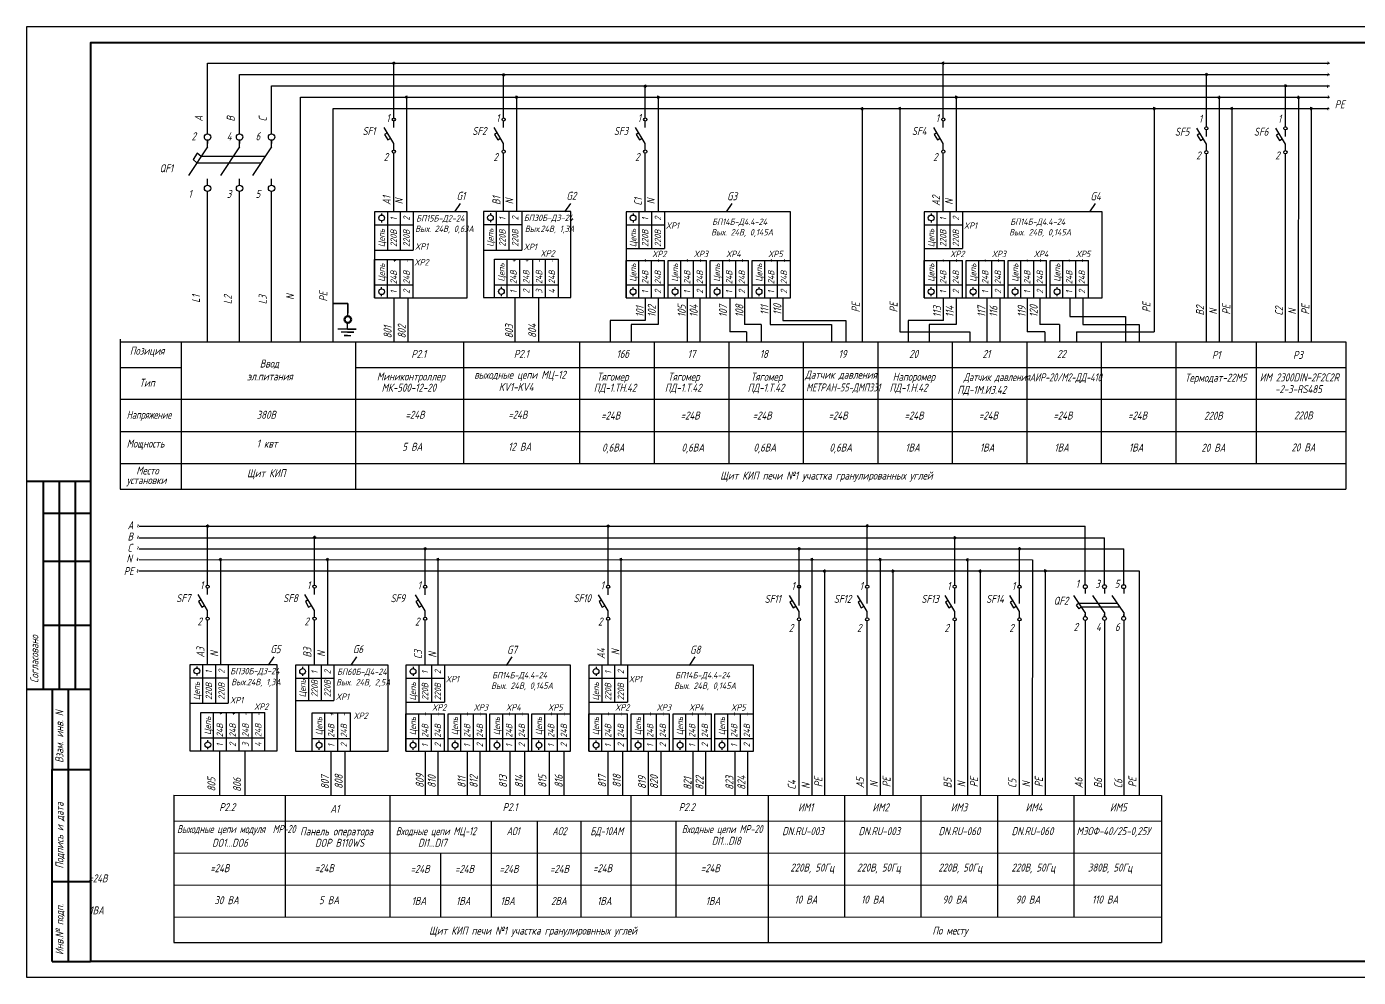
# Model space of a CAD drawing. Header units: millimetres. Extents: x 0 to 630, y 0 to 297.
# Drawn here: x 0 to 416.1, y 0 to 297 of the extents above; entities that cross this region are included whole.
import ezdxf

# ---------------------------------------------------------------- set-up
doc = ezdxf.new("R2010")
doc.units = ezdxf.units.MM
doc.layers.add('MAIN', color=7, linetype='Continuous', lineweight=50)
doc.styles.add('GOST тип А', font='GOST_A.TTF', dxfattribs={"oblique": 15})
doc.styles.get("Standard").update_dxf_attribs({"font": 'GOST_A.TTF', "oblique": 15, "height": 2.5})

msp = doc.modelspace()

# ---------------------------------------------------------------- linework, layer by layer
for p, q in [((0, 0), (0, 297)), ((0, 297), (629.76, 297)), ((114.72, 212.3), (114.72, 198.5)), ((119.13, 212.3), (119.13, 198.5)), ((152.55, 212.31), (152.55, 198.52)), ((159.88, 212.44), (159.88, 198.65)), ((60.27, 70.8), (60.27, 57.01)), ((68.16, 70.78), (68.16, 56.87)), ((95.07, 70.8), (95.07, 57.01)), ((99.38, 70.64), (99.38, 56.86)), ((629.76, 0), (0, 0))]:
    msp.add_line(p, q)
at = {"lineweight": 40}
msp.add_line((20, 5), (20, 292), dxfattribs=at)
at = {"linetype": 'Continuous'}
for p, q in [((114.72, 268.48), (114.72, 285.65)), ((286.39, 268.48), (286.4, 285.65)), ((149.03, 268.48), (149.03, 282)), ((368.59, 265.73), (368.59, 282)), ((118.72, 274.93), (118.72, 239.13)), ((153.03, 274.93), (153.03, 239.13)), ((193.27, 268.48), (193.27, 278.47)), ((197.27, 274.93), (197.27, 239.13)), ((290.39, 274.93), (290.39, 239.13)), ((372.63, 274.93), (372.59, 198.5)), ((393.29, 265.73), (393.29, 278.47)), ((397.32, 274.93), (397.29, 198.5)), ((261.03, 271.4), (261.03, 198.5)), ((272.86, 271.4), (272.86, 201.64)), ((352.24, 271.4), (352.24, 201.67)), ((376.58, 271.45), (376.59, 198.5)), ((401.28, 271.45), (401.29, 198.5)), ((114.72, 239.13), (114.72, 257.48)), ((149.03, 239.13), (149.03, 257.48)), ((193.27, 239.13), (193.27, 257.48)), ((286.39, 239.13), (286.39, 257.48)), ((368.59, 198.5), (368.59, 257.27)), ((393.29, 198.5), (393.29, 257.27)), ((56.53, 122.56), (56.53, 141.11)), ((89.94, 122.56), (89.94, 137.46)), ((181.69, 122.54), (181.69, 141.09)), ((262.62, 122.54), (262.62, 140.99)), ((289.96, 122.54), (289.96, 137.31)), ((124.51, 122.54), (124.51, 134.02)), ((241.32, 116.21), (241.32, 134.09)), ((310.2, 122.54), (310.2, 133.92)), ((60.53, 130.49), (60.53, 97.49)), ((93.94, 130.49), (93.94, 97.49)), ((128.51, 130.49), (128.51, 97.48)), ((185.69, 130.49), (185.69, 97.48)), ((245.35, 130.54), (245.32, 56.85)), ((266.65, 130.49), (266.62, 56.85)), ((293.99, 130.49), (293.96, 56.85)), ((314.23, 130.48), (314.2, 56.85)), ((249.3, 126.99), (249.32, 56.85)), ((270.6, 126.99), (270.62, 56.85)), ((297.94, 126.99), (297.96, 56.85)), ((318.18, 126.99), (318.2, 56.85)), ((347.58, 126.95), (347.55, 56.85)), ((56.53, 97.49), (56.53, 111.56)), ((89.94, 97.49), (89.94, 111.56)), ((124.51, 97.48), (124.51, 111.54)), ((181.69, 97.48), (181.69, 111.54)), ((241.32, 56.85), (241.32, 111.33)), ((262.62, 56.85), (262.62, 111.33)), ((289.96, 56.85), (289.96, 111.33)), ((310.2, 56.85), (310.2, 111.33))]:
    msp.add_line(p, q, dxfattribs=at)
at = {"lineweight": 30}
for p, q in [((114.72, 265.48), (114.72, 267.48)), ((149.03, 265.48), (149.03, 267.48)), ((193.27, 265.48), (193.27, 267.48)), ((286.39, 265.48), (286.39, 267.48)), ((114.72, 260.48), (111.72, 265.48)), ((112.7, 263.84), (111.84, 263.32)), ((111.84, 263.32), (112.87, 261.61)), ((149.03, 260.48), (146.03, 265.48)), ((147.01, 263.84), (146.16, 263.32)), ((146.16, 263.32), (147.19, 261.61)), ((193.27, 260.48), (190.27, 265.48)), ((191.26, 263.84), (190.4, 263.32)), ((190.4, 263.32), (191.43, 261.61)), ((286.39, 260.48), (283.39, 265.48)), ((284.38, 263.84), (283.52, 263.32)), ((283.52, 263.32), (284.55, 261.61)), ((368.59, 260.27), (365.59, 265.27)), ((366.58, 263.63), (365.72, 263.11)), ((365.72, 263.11), (366.75, 261.4)), ((368.59, 262.73), (368.59, 264.73)), ((393.29, 260.27), (390.29, 265.27)), ((391.28, 263.63), (390.42, 263.11)), ((390.42, 263.11), (391.45, 261.4)), ((393.29, 262.73), (393.29, 264.73)), ((112.87, 261.61), (113.73, 262.12)), ((114.72, 258.48), (114.72, 260.48)), ((147.19, 261.61), (148.04, 262.12)), ((149.03, 258.48), (149.03, 260.48)), ((191.43, 261.61), (192.29, 262.12)), ((193.27, 258.48), (193.27, 260.48)), ((284.55, 261.61), (285.41, 262.12)), ((286.39, 258.48), (286.39, 260.48)), ((366.75, 261.4), (367.61, 261.91)), ((368.59, 258.27), (368.59, 260.27)), ((391.45, 261.4), (392.31, 261.91)), ((393.29, 258.27), (393.29, 260.27)), ((110.91, 238.65), (110.91, 238.13)), ((144.89, 238.72), (144.89, 238.2)), ((189.46, 238.65), (189.46, 238.13)), ((282.59, 238.65), (282.59, 238.13)), ((110.91, 236.33), (110.91, 235.8)), ((144.89, 236.4), (144.89, 235.87)), ((189.46, 236.33), (189.46, 235.8)), ((282.59, 236.33), (282.59, 235.8)), ((110.91, 215.1), (110.91, 215.62)), ((110.91, 212.77), (110.91, 213.3)), ((148.32, 215.17), (148.32, 215.69)), ((148.32, 212.84), (148.32, 213.37)), ((189.46, 215.1), (189.46, 215.62)), ((189.46, 212.77), (189.46, 213.3)), ((202.59, 215.1), (202.59, 215.62)), ((202.59, 212.77), (202.59, 213.3)), ((215.71, 215.1), (215.71, 215.62)), ((215.71, 212.77), (215.71, 213.3)), ((228.83, 215.1), (228.83, 215.62)), ((228.83, 212.77), (228.83, 213.3)), ((282.59, 215.1), (282.59, 215.62)), ((282.59, 212.77), (282.59, 213.3)), ((295.71, 215.1), (295.71, 215.62)), ((295.71, 212.77), (295.71, 213.3)), ((308.83, 215.1), (308.83, 215.62)), ((308.83, 212.77), (308.83, 213.3)), ((321.95, 215.1), (321.95, 215.62)), ((321.95, 212.77), (321.95, 213.3)), ((56.53, 119.56), (56.53, 121.56)), ((89.94, 119.56), (89.94, 121.56)), ((124.51, 119.54), (124.51, 121.54)), ((181.69, 119.54), (181.69, 121.54)), ((241.32, 116.78), (241.32, 121.54)), ((262.62, 116.78), (262.62, 121.54)), ((289.96, 116.78), (289.96, 121.54)), ((310.2, 116.78), (310.2, 121.54)), ((56.53, 114.56), (53.53, 119.56)), ((54.51, 117.91), (53.66, 117.4)), ((53.66, 117.4), (54.69, 115.68)), ((89.94, 114.56), (86.94, 119.56)), ((87.93, 117.91), (87.07, 117.4)), ((87.07, 117.4), (88.1, 115.68)), ((124.51, 114.54), (121.51, 119.54)), ((122.5, 117.89), (121.64, 117.38)), ((121.64, 117.38), (122.67, 115.66)), ((181.69, 114.54), (178.69, 119.54)), ((179.68, 117.89), (178.82, 117.38)), ((178.82, 117.38), (179.85, 115.66)), ((241.32, 114.33), (238.32, 119.33)), ((239.3, 117.68), (238.45, 117.17)), ((238.45, 117.17), (239.48, 115.45)), ((262.62, 114.33), (259.62, 119.33)), ((260.61, 117.68), (259.75, 117.17)), ((259.75, 117.17), (260.78, 115.45)), ((289.96, 114.33), (286.96, 119.33)), ((287.94, 117.68), (287.09, 117.17)), ((287.09, 117.17), (288.12, 115.45)), ((310.2, 114.33), (307.2, 119.33)), ((308.18, 117.68), (307.32, 117.17)), ((307.32, 117.17), (308.35, 115.45)), ((54.69, 115.68), (55.54, 116.2)), ((56.53, 112.56), (56.53, 114.56)), ((88.1, 115.68), (88.96, 116.2)), ((89.94, 112.56), (89.94, 114.56)), ((122.67, 115.66), (123.53, 116.18)), ((124.51, 112.54), (124.51, 114.54)), ((179.85, 115.66), (180.71, 116.18)), ((181.69, 112.54), (181.69, 114.54)), ((239.48, 115.45), (240.33, 115.97)), ((241.32, 112.33), (241.32, 114.33)), ((260.78, 115.45), (261.64, 115.97)), ((262.62, 112.33), (262.62, 114.33)), ((288.12, 115.45), (288.97, 115.97)), ((289.96, 112.33), (289.96, 114.33)), ((308.35, 115.45), (309.21, 115.97)), ((310.2, 112.33), (310.2, 114.33)), ((53.15, 97.13), (53.15, 96.61)), ((86.2, 97), (86.2, 96.47)), ((120.71, 97), (120.71, 96.47)), ((177.89, 97), (177.89, 96.47)), ((53.15, 94.81), (53.15, 94.28)), ((86.2, 94.67), (86.2, 94.15)), ((120.71, 94.67), (120.71, 94.15)), ((177.89, 94.67), (177.89, 94.15)), ((56.59, 73.58), (56.59, 74.11)), ((56.59, 71.26), (56.59, 71.78)), ((91.37, 73.44), (91.37, 73.97)), ((91.37, 71.12), (91.37, 71.64)), ((120.71, 73.44), (120.71, 73.97)), ((120.71, 71.12), (120.71, 71.64)), ((133.83, 73.44), (133.83, 73.97)), ((133.83, 71.12), (133.83, 71.64)), ((146.95, 73.44), (146.95, 73.97)), ((146.95, 71.12), (146.95, 71.64)), ((160.07, 73.44), (160.07, 73.97)), ((160.07, 71.12), (160.07, 71.64)), ((177.89, 73.44), (177.89, 73.97)), ((177.89, 71.12), (177.89, 71.64)), ((191.01, 73.44), (191.01, 73.97)), ((191.01, 71.12), (191.01, 71.64)), ((204.13, 73.44), (204.13, 73.97)), ((204.13, 71.12), (204.13, 71.64)), ((217.25, 73.44), (217.25, 73.97)), ((217.25, 71.12), (217.25, 71.64))]:
    msp.add_line(p, q, dxfattribs=at)
at = {"linetype": 'Continuous', "lineweight": 30}
for p, q in [((108.72, 239.13), (108.72, 212.3)), ((137.65, 239.13), (108.72, 239.13)), ((137.65, 212.3), (137.65, 239.13)), ((142.69, 239.2), (142.69, 212.37)), ((170.04, 239.2), (142.69, 239.2)), ((170.04, 212.37), (170.04, 239.2)), ((187.27, 239.13), (187.27, 212.3)), ((238.64, 239.13), (187.27, 239.13)), ((238.64, 212.3), (238.64, 239.13)), ((280.39, 239.13), (280.39, 212.3)), ((336.07, 239.13), (280.39, 239.13)), ((336.07, 212.3), (336.07, 239.13)), ((108.72, 212.3), (137.65, 212.3)), ((142.69, 212.37), (170.04, 212.37)), ((187.27, 212.3), (238.64, 212.3)), ((280.39, 212.3), (336.07, 212.3)), ((50.96, 97.61), (50.96, 70.78)), ((78.3, 97.61), (50.96, 97.61)), ((78.3, 70.78), (78.3, 97.61)), ((84.01, 97.48), (84.01, 70.64)), ((112.94, 97.48), (84.01, 97.48)), ((112.94, 70.64), (112.94, 97.48)), ((118.51, 97.48), (118.51, 70.64)), ((169.88, 97.48), (118.51, 97.48)), ((169.88, 70.64), (169.88, 97.48)), ((175.69, 97.48), (175.69, 70.64)), ((227.06, 97.48), (175.69, 97.48)), ((227.06, 70.64), (227.06, 97.48)), ((50.96, 70.78), (78.3, 70.78)), ((84.01, 70.64), (112.94, 70.64)), ((118.51, 70.64), (169.88, 70.64)), ((175.69, 70.64), (227.06, 70.64))]:
    msp.add_line(p, q, dxfattribs=at)
at = {"lineweight": 30, "ltscale": 0.5}
for p, q in [((108.72, 239.13), (108.72, 227.13)), ((112.72, 239.13), (112.72, 227.13)), ((120.72, 239.13), (120.72, 227.13)), ((142.69, 239.2), (142.69, 227.2)), ((146.69, 239.2), (146.69, 227.2)), ((154.69, 239.2), (154.69, 227.2)), ((187.27, 239.13), (187.27, 227.64)), ((191.27, 239.13), (191.27, 227.64)), ((199.27, 239.13), (199.27, 227.64)), ((280.39, 239.13), (280.39, 227.64)), ((284.39, 239.13), (284.39, 227.64)), ((292.39, 239.13), (292.39, 227.64)), ((108.72, 235.13), (120.72, 235.13)), ((142.69, 235.2), (154.69, 235.2)), ((187.27, 235.13), (199.27, 235.13)), ((280.39, 235.13), (292.39, 235.13)), ((108.72, 227.13), (120.72, 227.13)), ((142.69, 227.2), (154.69, 227.2)), ((187.27, 227.64), (199.27, 227.64)), ((280.39, 227.64), (292.39, 227.64)), ((108.72, 212.3), (108.72, 224.3)), ((108.72, 224.3), (120.72, 224.3)), ((112.72, 212.3), (112.72, 224.3)), ((120.72, 212.3), (120.72, 224.3)), ((146.13, 212.37), (146.13, 224.37)), ((146.13, 224.37), (166.13, 224.37)), ((150.13, 212.37), (150.13, 224.37)), ((166.13, 212.37), (166.13, 224.37)), ((187.27, 212.3), (187.27, 223.96)), ((187.27, 223.96), (199.27, 223.96)), ((191.27, 212.3), (191.27, 223.96)), ((199.27, 212.3), (199.27, 223.96)), ((200.39, 212.3), (200.39, 223.96)), ((200.39, 223.96), (212.39, 223.96)), ((204.39, 212.3), (204.39, 223.96)), ((212.39, 212.3), (212.39, 223.96)), ((213.52, 212.3), (213.52, 223.96)), ((213.52, 223.96), (225.52, 223.96)), ((217.52, 212.3), (217.52, 223.96)), ((225.52, 212.3), (225.52, 223.96)), ((226.64, 212.3), (226.64, 223.96)), ((226.64, 223.96), (238.64, 223.96)), ((230.64, 212.3), (230.64, 223.96)), ((238.64, 212.3), (238.64, 223.96)), ((280.39, 212.3), (280.39, 223.96)), ((280.39, 223.96), (292.39, 223.96)), ((284.39, 212.3), (284.39, 223.96)), ((292.39, 212.3), (292.39, 223.96)), ((293.52, 212.3), (293.52, 223.96)), ((293.52, 223.96), (305.52, 223.96)), ((297.52, 212.3), (297.52, 223.96)), ((305.52, 212.3), (305.52, 223.96)), ((306.64, 212.3), (306.64, 223.96)), ((306.64, 223.96), (318.64, 223.96)), ((310.64, 212.3), (310.64, 223.96)), ((318.64, 212.3), (318.64, 223.96)), ((319.76, 212.3), (319.76, 223.96)), ((319.76, 223.96), (331.76, 223.96)), ((323.76, 212.3), (323.76, 223.96)), ((331.76, 212.3), (331.76, 223.96)), ((108.72, 216.3), (120.72, 216.3)), ((146.13, 216.37), (166.13, 216.37)), ((187.27, 216.3), (199.27, 216.3)), ((200.39, 216.3), (212.39, 216.3)), ((213.52, 216.3), (225.52, 216.3)), ((226.64, 216.3), (238.64, 216.3)), ((280.39, 216.3), (292.39, 216.3)), ((293.52, 216.3), (305.52, 216.3)), ((306.64, 216.3), (318.64, 216.3)), ((319.76, 216.3), (331.76, 216.3)), ((50.96, 97.61), (50.96, 85.61)), ((54.96, 97.61), (54.96, 85.61)), ((62.96, 97.61), (62.96, 85.61)), ((84.01, 97.48), (84.01, 86.48)), ((88.01, 97.48), (88.01, 86.48)), ((96.01, 97.48), (96.01, 86.48)), ((118.51, 97.48), (118.51, 85.98)), ((122.51, 97.48), (122.51, 85.98)), ((130.51, 97.48), (130.51, 85.98)), ((175.69, 97.48), (175.69, 85.98)), ((179.69, 97.48), (179.69, 85.98)), ((187.69, 97.48), (187.69, 85.98)), ((50.96, 93.61), (62.96, 93.61)), ((84.01, 93.48), (96.01, 93.48)), ((118.51, 93.48), (130.51, 93.48)), ((175.69, 93.48), (187.69, 93.48)), ((50.96, 85.61), (62.96, 85.61)), ((84.01, 86.48), (96.01, 86.48)), ((118.51, 85.98), (130.51, 85.98)), ((175.69, 85.98), (187.69, 85.98)), ((54.4, 70.78), (54.4, 82.78)), ((54.4, 82.78), (74.4, 82.78)), ((58.4, 70.78), (58.4, 82.78)), ((74.4, 70.78), (74.4, 82.78)), ((89.17, 70.64), (89.17, 82.64)), ((89.17, 82.64), (101.17, 82.64)), ((93.17, 70.64), (93.17, 82.64)), ((101.17, 70.64), (101.17, 82.64)), ((118.51, 70.64), (118.51, 82.3)), ((118.51, 82.3), (130.51, 82.3)), ((122.51, 70.64), (122.51, 82.3)), ((130.51, 70.64), (130.51, 82.3)), ((131.64, 70.64), (131.64, 82.3)), ((131.64, 82.3), (143.64, 82.3)), ((135.64, 70.64), (135.64, 82.3)), ((143.64, 70.64), (143.64, 82.3)), ((144.76, 70.64), (144.76, 82.3)), ((144.76, 82.3), (156.76, 82.3)), ((148.76, 70.64), (148.76, 82.3)), ((156.76, 70.64), (156.76, 82.3)), ((157.88, 70.64), (157.88, 82.3)), ((157.88, 82.3), (169.88, 82.3)), ((161.88, 70.64), (161.88, 82.3)), ((169.88, 70.64), (169.88, 82.3)), ((175.69, 70.64), (175.69, 82.3)), ((175.69, 82.3), (187.69, 82.3)), ((179.69, 70.64), (179.69, 82.3)), ((187.69, 70.64), (187.69, 82.3)), ((188.82, 70.64), (188.82, 82.3)), ((188.82, 82.3), (200.82, 82.3)), ((192.82, 70.64), (192.82, 82.3)), ((200.82, 70.64), (200.82, 82.3)), ((201.94, 70.64), (201.94, 82.3)), ((201.94, 82.3), (213.94, 82.3)), ((205.94, 70.64), (205.94, 82.3)), ((213.94, 70.64), (213.94, 82.3)), ((215.06, 70.64), (215.06, 82.3)), ((215.06, 82.3), (227.06, 82.3)), ((219.06, 70.64), (219.06, 82.3)), ((227.06, 70.64), (227.06, 82.3)), ((54.4, 74.78), (74.4, 74.78)), ((89.17, 74.64), (101.17, 74.64)), ((118.51, 74.64), (130.51, 74.64)), ((131.64, 74.64), (143.64, 74.64)), ((144.76, 74.64), (156.76, 74.64)), ((157.88, 74.64), (169.88, 74.64)), ((175.69, 74.64), (187.69, 74.64)), ((188.82, 74.64), (200.82, 74.64)), ((201.94, 74.64), (213.94, 74.64)), ((215.06, 74.64), (227.06, 74.64))]:
    msp.add_line(p, q, dxfattribs=at)
at = {"ltscale": 0.5}
for p, q in [((116.72, 239.13), (116.72, 227.13)), ((150.69, 239.2), (150.69, 227.2)), ((195.27, 239.13), (195.27, 227.64)), ((288.39, 239.13), (288.39, 227.64)), ((116.72, 212.3), (116.72, 224.3)), ((154.13, 212.37), (154.13, 224.37)), ((162.13, 212.37), (162.13, 224.37)), ((195.27, 212.3), (195.27, 223.96)), ((208.39, 212.3), (208.39, 223.96)), ((221.52, 212.3), (221.52, 223.96)), ((234.64, 212.3), (234.64, 223.96)), ((288.39, 212.3), (288.39, 223.96)), ((301.52, 212.3), (301.52, 223.96)), ((314.64, 212.3), (314.64, 223.96)), ((327.76, 212.3), (327.76, 223.96)), ((193.27, 212.3), (193.27, 205.19)), ((197.27, 212.3), (197.27, 203.91)), ((206.35, 212.3), (206.35, 198.5)), ((210.35, 212.3), (210.35, 198.5)), ((219.71, 212.3), (219.71, 201.67)), ((224.25, 212.3), (224.25, 203.91)), ((232.3, 212.3), (232.3, 203.98)), ((236.3, 212.3), (236.3, 205.22)), ((286.39, 212.3), (286.39, 205.19)), ((290.39, 212.3), (290.39, 203.91)), ((300.02, 212.3), (300.02, 198.5)), ((304.02, 212.3), (304.02, 198.5)), ((312.58, 212.3), (312.58, 201.67)), ((316.58, 212.3), (316.58, 203.91)), ((325.96, 212.3), (325.96, 206.49)), ((329.96, 212.3), (329.96, 203.91)), ((58.96, 97.61), (58.96, 85.61)), ((92.01, 97.48), (92.01, 86.48)), ((126.51, 97.48), (126.51, 85.98)), ((183.69, 97.48), (183.69, 85.98)), ((62.4, 70.78), (62.4, 82.78)), ((70.4, 70.78), (70.4, 82.78)), ((97.17, 70.64), (97.17, 82.64)), ((126.51, 70.64), (126.51, 82.3)), ((139.64, 70.64), (139.64, 82.3)), ((152.76, 70.64), (152.76, 82.3)), ((165.88, 70.64), (165.88, 82.3)), ((183.69, 70.64), (183.69, 82.3)), ((196.82, 70.64), (196.82, 82.3)), ((209.94, 70.64), (209.94, 82.3)), ((223.06, 70.64), (223.06, 82.3)), ((124.51, 70.64), (124.51, 56.86)), ((128.51, 70.64), (128.51, 56.86)), ((137.6, 70.64), (137.6, 56.85)), ((141.6, 70.64), (141.6, 56.85)), ((150.95, 70.64), (150.95, 56.86)), ((155.49, 70.64), (155.49, 56.86)), ((163.25, 70.64), (163.25, 56.86)), ((167.8, 70.64), (167.8, 56.86)), ((181.57, 70.64), (181.57, 56.86)), ((186.12, 70.64), (186.12, 56.86)), ((194.16, 70.64), (194.16, 60.02)), ((198.16, 70.64), (198.16, 62.26)), ((208.13, 70.64), (208.13, 56.86)), ((212.13, 70.64), (212.13, 56.86)), ((221.22, 70.64), (221.22, 56.85)), ((225.22, 70.64), (225.22, 62.25))]:
    msp.add_line(p, q, dxfattribs=at)
at = {"lineweight": -3, "ltscale": 0.5}
for p, q in [((158.13, 212.37), (158.13, 224.37)), ((66.4, 70.78), (66.4, 82.78))]:
    msp.add_line(p, q, dxfattribs=at)
at = {"color": 7, "linetype": 'Continuous', "lineweight": 30}
for p, q in [((102.99, 202.52), (97.24, 202.52)), ((102.24, 201.52), (98.24, 201.52)), ((99.24, 200.52), (101.24, 200.52)), ((100.24, 200.52), (99.24, 200.52)), ((100.24, 202.52), (102.99, 202.52)), ((100.24, 201.52), (102.24, 201.52))]:
    msp.add_line(p, q, dxfattribs=at)
at = {"lineweight": 50, "ltscale": 0.5}
for centre in [(114.72, 285.54), (286.4, 285.55), (149.03, 281.9), (368.59, 282), (118.72, 274.93), (153.03, 274.93), (193.27, 278.37), (197.27, 274.93), (290.39, 274.93), (372.63, 274.88), (393.29, 278.47), (397.32, 274.88), (261.07, 271.37), (272.86, 271.4), (352.24, 271.4), (376.58, 271.4), (401.28, 271.4), (56.53, 141), (89.94, 137.45), (181.69, 140.99), (262.62, 141.03), (289.96, 137.31), (124.51, 133.92), (241.32, 133.92), (310.2, 133.88), (60.53, 130.49), (93.94, 130.49), (128.51, 130.49), (185.69, 130.49), (245.35, 130.49), (266.65, 130.52), (293.99, 130.44), (249.3, 126.94), (270.61, 126.94), (297.94, 126.94), (318.18, 126.96)]:
    msp.add_circle(centre, 0.208, dxfattribs=at)
for centre in [(114.72, 267.98), (149.03, 267.98), (193.27, 267.98), (286.39, 267.98), (368.59, 265.23), (393.29, 265.23), (114.72, 257.98), (149.03, 257.98), (193.27, 257.98), (286.39, 257.98), (368.59, 257.77), (393.29, 257.77), (56.53, 122.06), (89.94, 122.06), (124.51, 122.04), (181.69, 122.04), (241.32, 122.04), (262.62, 122.04), (289.96, 122.04), (310.2, 122.04), (56.53, 112.06), (89.94, 112.06), (124.51, 112.04), (181.69, 112.04), (241.32, 111.83), (262.62, 111.83), (289.96, 111.83), (310.2, 111.83)]:
    msp.add_circle(centre, 0.5)
at = {"linetype": 'Continuous', "lineweight": 30}
for centre in [(110.91, 237.23), (144.89, 237.3), (189.46, 237.23), (282.59, 237.23), (110.91, 214.2), (148.32, 214.27), (189.46, 214.2), (202.59, 214.2), (215.71, 214.2), (228.83, 214.2), (282.59, 214.2), (295.71, 214.2), (308.83, 214.2), (321.95, 214.2), (53.15, 95.71), (86.2, 95.57), (120.71, 95.57), (177.89, 95.57), (56.59, 72.68), (91.37, 72.54), (120.71, 72.54), (133.83, 72.54), (146.95, 72.54), (160.07, 72.54), (177.89, 72.54), (191.01, 72.54), (204.13, 72.54), (217.25, 72.54)]:
    msp.add_circle(centre, 0.9, dxfattribs=at)
at = {"layer": 'MAIN', "color": 7, "linetype": 'Continuous', "lineweight": -3}
for p, q in [((0, 297), (604, 297)), ((135.41, 241.73), (133.62, 239.12)), ((169.88, 241.73), (168.09, 239.12)), ((220.33, 241.73), (218.54, 239.12)), ((333.84, 241.73), (332.05, 239.12)), ((193.27, 205.19), (182.32, 205.19)), ((182.32, 205.19), (182.32, 198.48)), ((197.27, 203.91), (188.85, 203.91)), ((188.85, 203.91), (188.85, 198.48)), ((229.49, 203.91), (224.25, 203.91)), ((229.49, 203.91), (229.49, 198.5)), ((232.29, 203.98), (251.5, 203.98)), ((236.29, 205.22), (255.94, 205.22)), ((251.5, 203.98), (251.5, 198.51)), ((255.94, 205.22), (255.94, 198.49)), ((286.45, 205.19), (275.45, 205.19)), ((275.45, 205.19), (275.45, 198.48)), ((290.39, 203.91), (281.97, 203.91)), ((281.97, 203.91), (281.97, 198.48)), ((322.73, 203.91), (316.58, 203.91)), ((322.73, 203.91), (322.73, 198.5)), ((325.96, 206.49), (343.33, 206.49)), ((329.96, 203.91), (347.56, 203.91)), ((343.33, 206.49), (343.33, 198.48)), ((347.56, 203.91), (347.56, 198.5)), ((224.92, 201.67), (219.71, 201.67)), ((224.92, 201.67), (224.92, 198.5)), ((272.86, 201.64), (294.69, 201.64)), ((294.69, 201.64), (294.69, 198.49)), ((318.16, 201.67), (312.58, 201.67)), ((318.16, 201.67), (318.16, 198.5)), ((328.01, 201.67), (328.01, 198.5)), ((328.01, 201.67), (352.24, 201.67)), ((29.2, 199.39), (29.2, 193.96)), ((29.2, 199.39), (29.2, 193.96)), ((29.23, 198.5), (29.23, 152.5)), ((29.23, 198.5), (412.13, 198.5)), ((48.23, 198.5), (48.23, 152.5)), ((102.75, 198.5), (102.75, 152.5)), ((136.51, 198.5), (136.51, 160.5)), ((172.77, 198.5), (172.77, 160.5)), ((172.77, 198.5), (172.77, 160.5)), ((196.06, 198.5), (196.06, 160.5)), ((219.34, 198.5), (219.34, 160.41)), ((242.62, 198.5), (242.62, 160.39)), ((265.9, 198.5), (265.9, 160.5)), ((265.9, 198.5), (265.9, 160.5)), ((265.9, 198.5), (265.9, 160.5)), ((289.18, 198.5), (289.18, 160.5)), ((312.46, 198.5), (312.46, 160.5)), ((335.74, 198.5), (335.74, 160.5)), ((335.74, 198.5), (335.74, 160.5)), ((335.74, 198.5), (335.74, 160.5)), ((335.74, 198.5), (335.74, 160.5)), ((359.02, 198.5), (359.02, 160.5)), ((359.02, 198.5), (359.02, 160.5)), ((384.11, 198.5), (384.11, 160.5)), ((412.13, 198.5), (412.13, 152.5)), ((29.23, 190.5), (48.23, 190.5)), ((102.75, 190.5), (412.13, 190.5)), ((412.13, 180.47), (29.23, 180.47)), ((29.23, 170.5), (412.13, 170.5)), ((29.23, 160.5), (412.13, 160.5)), ((29.23, 152.5), (412.13, 152.5)), ((330.75, 122.65), (330.75, 140.99)), ((336.75, 122.65), (336.75, 137.31)), ((342.75, 122.65), (342.75, 133.88)), ((330.75, 111.53), (330.75, 56.84)), ((336.75, 111.53), (336.75, 56.84)), ((342.75, 111.53), (342.75, 56.84)), ((77.22, 100.1), (75.43, 97.49)), ((103.02, 100.1), (101.24, 97.49)), ((151.57, 100.08), (149.78, 97.47)), ((208.75, 100.08), (206.97, 97.47)), ((194.16, 60.02), (194.16, 56.86)), ((198.16, 62.26), (198.16, 56.86)), ((225.22, 62.25), (225.22, 56.85)), ((45.95, 56.87), (354.58, 56.84)), ((45.95, 56.87), (45.95, 10.87)), ((80.79, 56.87), (80.79, 18.87)), ((113.48, 56.85), (113.48, 18.85)), ((188.73, 56.86), (188.73, 18.86)), ((225.22, 58.05), (225.22, 58.05)), ((231.67, 56.86), (231.67, 10.86)), ((231.67, 56.86), (231.67, 10.86)), ((231.67, 56.86), (231.67, 10.86)), ((231.67, 56.86), (231.67, 10.86)), ((231.67, 56.86), (231.67, 18.86)), ((255.55, 56.85), (255.55, 18.85)), ((279.42, 56.86), (279.42, 18.86)), ((303.29, 56.86), (303.29, 18.86)), ((327.17, 56.86), (327.17, 18.84)), ((354.58, 56.85), (354.58, 10.85)), ((45.95, 48.87), (354.58, 48.84)), ((145.13, 48.86), (145.13, 18.85)), ((159.5, 48.86), (159.5, 18.85)), ((173.16, 48.86), (173.16, 18.85)), ((202.86, 48.85), (202.86, 18.85)), ((45.95, 38.87), (354.58, 38.84)), ((129.3, 38.86), (129.3, 18.85)), ((45.95, 28.87), (354.58, 28.84)), ((45.95, 18.87), (354.58, 18.84)), ((45.95, 10.87), (354.58, 10.85))]:
    msp.add_line(p, q, dxfattribs=at)
at = {"layer": 'MAIN', "color": 7, "linetype": 'Continuous', "lineweight": 30}
for p, q in [((56.52, 285.54), (407.01, 285.54)), ((56.52, 263.5), (56.52, 285.54)), ((66.52, 282), (407.01, 282)), ((66.52, 263.5), (66.52, 282)), ((76.52, 263.5), (76.52, 278.47)), ((76.52, 278.47), (407.01, 278.47)), ((85.52, 198.5), (85.52, 274.93)), ((85.52, 274.93), (407.01, 274.93)), ((95.75, 198.56), (95.75, 271.4)), ((95.75, 271.4), (407, 271.4)), ((56.52, 259.5), (50.52, 250.5)), ((56.52, 261.5), (56.52, 260.5)), ((56.52, 259.5), (56.52, 261.5)), ((66.52, 259.5), (60.52, 250.5)), ((66.52, 261.5), (66.52, 260.5)), ((66.52, 259.5), (66.52, 261.5)), ((76.52, 259.5), (70.52, 250.5)), ((76.52, 259.5), (76.52, 261.5)), ((76.52, 261.5), (76.52, 260.5)), ((53.31, 257.49), (52.01, 255.54)), ((53.19, 254.47), (52.01, 255.54)), ((53.18, 254.5), (73.18, 254.5)), ((54.5, 256.44), (53.31, 257.49)), ((54.52, 256.5), (74.52, 256.5)), ((56.52, 247.5), (56.52, 249.5)), ((66.52, 247.5), (66.52, 249.5)), ((76.52, 247.5), (76.52, 249.5)), ((100.24, 202.54), (100.24, 204.52)), ((35.11, 140.99), (330.75, 140.99)), ((35.11, 137.32), (336.75, 137.31)), ((35.11, 133.88), (342.75, 133.88)), ((35.11, 130.49), (314.23, 130.48)), ((35.08, 126.96), (347.58, 126.95)), ((330.75, 121.45), (330.75, 119.93)), ((336.75, 121.45), (336.75, 119.93)), ((342.75, 121.45), (342.75, 119.93)), ((330.75, 113.93), (327.15, 119.33)), ((328.76, 116.94), (328.05, 116.3)), ((328.75, 116.93), (340.75, 116.93)), ((336.75, 113.93), (333.15, 119.33)), ((342.75, 113.93), (339.15, 119.33)), ((328.83, 115.13), (328.05, 116.3)), ((329.54, 115.76), (328.83, 115.13)), ((329.55, 115.73), (341.55, 115.73)), ((330.75, 113.93), (330.75, 112.73)), ((330.75, 112.73), (330.75, 113.33)), ((336.75, 113.93), (336.75, 112.73)), ((336.75, 112.73), (336.75, 113.33)), ((342.75, 113.93), (342.75, 112.73)), ((342.75, 112.73), (342.75, 113.33))]:
    msp.add_line(p, q, dxfattribs=at)
at = {"layer": 'MAIN', "color": 7, "linetype": 'Continuous', "lineweight": -2}
for p, q in [((100.34, 210.52), (95.75, 210.52)), ((95.75, 210.52), (100.34, 210.52)), ((100.34, 206.52), (100.34, 210.52)), ((100.34, 210.52), (100.34, 207.52))]:
    msp.add_line(p, q, dxfattribs=at)
at = {"layer": 'MAIN', "color": 7, "linetype": 'Continuous', "lineweight": 40}
for p, q in [((-0.01, 155), (19.99, 155)), ((5.18, 155), (5.18, 90)), ((10.18, 155), (10.18, 90)), ((15.18, 155), (15.18, 90)), ((5.18, 145), (19.99, 145)), ((5.18, 130), (19.99, 130)), ((5.18, 110), (19.99, 110)), ((-0.01, 90), (19.99, 90)), ((7.99, 89.98), (7.99, 64.98)), ((12.99, 89.98), (12.99, 4.98)), ((7.99, 64.98), (19.99, 64.98)), ((7.99, 4.98), (7.99, 64.98)), ((7.99, 29.98), (19.99, 29.98)), ((7.99, 4.98), (19.99, 4.98))]:
    msp.add_line(p, q, dxfattribs=at)
msp.add_lwpolyline([(20, 5), (20, 292), (624.76, 292), (624.76, 5)], close=True, dxfattribs=at)
at = {"layer": 'MAIN', "color": 7, "linetype": 'Continuous', "lineweight": 30}
for points in [[(56.52, 198.5), (56.52, 245.5)], [(66.52, 198.5), (66.52, 245.5)], [(76.52, 198.5), (76.52, 245.5)]]:
    msp.add_lwpolyline(points, dxfattribs=at)
for centre, radius in [((56.52, 262.5), 1), ((66.52, 262.5), 1), ((76.52, 262.5), 1), ((56.52, 246.5), 1), ((66.52, 246.5), 1), ((76.52, 246.5), 1), ((330.75, 122.05), 0.6), ((336.75, 122.05), 0.6), ((342.75, 122.05), 0.6), ((330.75, 112.13), 0.6), ((336.75, 112.13), 0.6), ((342.75, 112.13), 0.6)]:
    msp.add_circle(centre, radius, dxfattribs=at)
at = {"layer": 'MAIN', "color": 7, "linetype": 'Continuous', "lineweight": 50}
msp.add_circle((100.34, 205.52), 1, dxfattribs=at)

# ---------------------------------------------------------------- texts
at = {"color": 7, "linetype": 'Continuous', "oblique": 15}
for s, p in [('А1', (113.72, 241.27)), ('N', (117.56, 241.5)), ('В1', (148.03, 241.27)), ('N', (152.03, 241.5)), ('С1', (192.27, 241.12)), ('N', (196.27, 241.5)), ('А2', (285.39, 240.98)), ('N', (289.39, 241.36)), ('РЕ', (260.26, 207.72)), ('РЕ', (272.1, 207.72)), ('РЕ', (351.11, 207.72)), ('В2', (367.86, 206.76)), ('N', (371.97, 207.04)), ('РЕ', (376.09, 207.04)), ('С2', (392.56, 206.76)), ('N', (396.66, 207.04)), ('РЕ', (400.78, 207.04)), ('А3', (55.53, 99.88)), ('N', (59.85, 100.12)), ('В3', (88.94, 99.88)), ('N', (93.27, 100.12)), ('С3', (123.51, 99.46)), ('N', (127.99, 99.85)), ('А4', (180.69, 99.46)), ('N', (185.18, 100.67)), ('РЕ', (248.61, 59.4)), ('A5', (261.62, 59.11)), ('РЕ', (269.91, 59.39)), ('B5', (288.96, 59.11)), ('РЕ', (297.25, 59.39)), ('C5', (309.2, 59.11)), ('РЕ', (317.49, 59.39)), ('А6', (329.91, 59.11)), ('В6', (336.01, 59.11)), ('РЕ', (346.74, 59.39)), ('C4', (240.32, 58.61)), ('N', (244.67, 58.89)), ('N', (265.97, 59.39)), ('N', (293.31, 59.39)), ('N', (313.55, 59.39)), ('С6', (342.34, 59.11))]:
    msp.add_text(s, height=2.5, rotation=90, dxfattribs=at).set_placement(p)
at = {"linetype": 'Continuous', "oblique": 15}
for s, p in [('1', (115.67, 236.39)), ('2', (119.67, 236.39)), ('1', (194.22, 236.39)), ('2', (198.22, 236.39)), ('1', (287.34, 236.39)), ('2', (291.34, 236.39)), ('Цепь', (111.87, 228.12)), ('220В', (115.67, 228.19)), ('220В', (119.67, 228.19)), ('Цепь', (190.43, 228.12)), ('220В', (194.22, 228.19)), ('220В', (198.22, 228.19)), ('Цепь', (283.55, 228.12)), ('220В', (287.34, 228.19)), ('220В', (291.34, 228.19)), ('Цепь', (111.87, 217.29)), ('24В  +', (115.67, 216.54)), ('24В  -', (119.67, 216.54)), ('Цепь', (190.43, 217.29)), ('24В  +', (194.22, 216.54)), ('24В  -', (198.22, 216.54)), ('Цепь', (203.55, 217.29)), ('24В  +', (207.34, 216.54)), ('24В  -', (211.34, 216.54)), ('Цепь', (216.67, 217.29)), ('24В  +', (220.47, 216.54)), ('24В  -', (224.47, 216.54)), ('Цепь', (229.8, 217.29)), ('24В  +', (233.59, 216.54)), ('24В  -', (237.59, 216.54)), ('Цепь', (283.55, 217.29)), ('24В  +', (287.34, 216.54)), ('24В  -', (291.34, 216.54)), ('Цепь', (296.67, 217.29)), ('24В  +', (300.47, 216.54)), ('24В  -', (304.47, 216.54)), ('Цепь', (309.8, 217.29)), ('24В  +', (313.59, 216.54)), ('24В  -', (317.59, 216.54)), ('Цепь', (322.92, 217.29)), ('24В  +', (326.71, 216.54)), ('24В  -', (330.71, 216.54)), ('1', (115.67, 213.56)), ('2', (119.67, 213.56)), ('1', (194.22, 213.56)), ('2', (198.22, 213.56)), ('1', (207.34, 213.56)), ('2', (211.34, 213.56)), ('1', (220.47, 213.56)), ('2', (224.47, 213.56)), ('1', (233.59, 213.56)), ('2', (237.59, 213.56)), ('1', (287.34, 213.56)), ('2', (291.34, 213.56)), ('1', (300.47, 213.56)), ('2', (304.47, 213.56)), ('1', (313.59, 213.56)), ('2', (317.59, 213.56)), ('1', (326.71, 213.56)), ('2', (330.71, 213.56)), ('1', (57.91, 94.87)), ('2', (61.91, 94.87)), ('1', (90.96, 94.74)), ('2', (94.96, 94.74)), ('1', (125.46, 94.74)), ('2', (129.46, 94.74)), ('1', (182.64, 94.74)), ('2', (186.64, 94.74)), ('Цепь', (54.11, 86.61)), ('220В', (57.91, 86.67)), ('220В', (61.91, 86.67)), ('Цепь', (87.17, 87.47)), ('220В', (90.96, 87.53)), ('220В', (94.96, 87.53)), ('Цепь', (121.67, 86.47)), ('220В', (125.46, 86.53)), ('220В', (129.46, 86.53)), ('Цепь', (178.85, 86.47)), ('220В', (182.64, 86.53)), ('220В', (186.64, 86.53)), ('Цепь', (57.55, 75.77)), ('24В  +', (61.35, 75.03)), ('24В  +', (65.35, 75.03)), ('24В  -', (69.35, 75.03)), ('24В  -', (73.35, 75.03)), ('Цепь', (92.33, 75.64)), ('24В  +', (96.12, 74.89)), ('24В  -', (100.12, 74.89)), ('Цепь', (121.67, 75.64)), ('24В  +', (125.46, 74.89)), ('24В  -', (129.46, 74.89)), ('Цепь', (134.79, 75.64)), ('24В  +', (138.59, 74.89)), ('24В  -', (142.59, 74.89)), ('Цепь', (147.91, 75.64)), ('24В  +', (151.71, 74.89)), ('24В  -', (155.71, 74.89)), ('Цепь', (161.04, 75.64)), ('24В  +', (164.83, 74.89)), ('24В  -', (168.83, 74.89)), ('Цепь', (178.85, 75.64)), ('24В  +', (182.64, 74.89)), ('24В  -', (186.64, 74.89)), ('Цепь', (191.97, 75.64)), ('24В  +', (195.77, 74.89)), ('24В  -', (199.77, 74.89)), ('Цепь', (205.1, 75.64)), ('24В  +', (208.89, 74.89)), ('24В  -', (212.89, 74.89)), ('Цепь', (218.22, 75.64)), ('24В  +', (222.01, 74.89)), ('24В  -', (226.01, 74.89)), ('1', (61.35, 72.04)), ('2', (65.35, 72.04)), ('3', (69.35, 72.04)), ('4', (73.35, 72.04)), ('1', (96.12, 71.9)), ('2', (100.12, 71.9)), ('1', (125.46, 71.9)), ('2', (129.46, 71.9)), ('1', (138.59, 71.9)), ('2', (142.59, 71.9)), ('1', (151.71, 71.9)), ('2', (155.71, 71.9)), ('1', (164.83, 71.9)), ('2', (168.83, 71.9)), ('1', (182.64, 71.9)), ('2', (186.64, 71.9)), ('1', (195.77, 71.9)), ('2', (199.77, 71.9)), ('1', (208.89, 71.9)), ('2', (212.89, 71.9)), ('1', (222.01, 71.9)), ('2', (226.01, 71.9))]:
    msp.add_text(s, height=2, rotation=90, dxfattribs=at).set_placement(p)
at = {"color": 7, "linetype": 'Continuous', "oblique": 15}
for s, p in [('БП15Б-Д2-24', (121.69, 236.12)), ('XP1', (199.67, 233.85)), ('БП14Б-Д4.4-24', (214.16, 235.05)), ('XP1', (292.8, 233.85)), ('БП14Б-Д4.4-24', (307.29, 235.05)), ('XP1', (121.31, 227.33)), ('XP2', (195.4, 224.99)), ('XP3', (208.38, 224.99)), ('XP4', (218.51, 224.99)), ('XP5', (231.64, 224.99)), ('XP2', (288.52, 224.99)), ('XP3', (301.5, 224.99)), ('XP4', (314.62, 224.99)), ('XP5', (327.75, 224.99)), ('XP2', (121.11, 222.39)), ('БП30Б-Д3-24', (63.6, 94.68)), ('БП60Б-Д4-24', (96.98, 94.47)), ('XP1', (130.92, 92.19)), ('БП14Б-Д4.4-24', (145.41, 93.39)), ('XP1', (188.1, 92.19)), ('БП14Б-Д4.4-24', (202.59, 93.39)), ('XP1', (63.53, 85.61)), ('XP1', (96.6, 86.68)), ('XP2', (71.03, 83.57)), ('XP2', (126.64, 83.33)), ('XP3', (139.62, 83.33)), ('XP4', (149.76, 83.33)), ('XP5', (162.88, 83.33)), ('XP2', (183.82, 83.33)), ('XP3', (196.8, 83.33)), ('XP4', (206.94, 83.33)), ('XP5', (220.06, 83.33)), ('XP2', (102.07, 80.74))]:
    msp.add_text(s, height=2, dxfattribs=at).set_placement(p)
at = {"linetype": 'Continuous', "style": 'GOST тип А', "oblique": 15}
for s, p in [('1', (149.64, 236.46)), ('2', (153.64, 236.46)), ('Цепь', (145.85, 228.19)), ('220В', (149.64, 228.26)), ('220В', (153.64, 228.26)), ('Цепь', (149.29, 217.36)), ('24В  +', (153.08, 216.61)), ('24В  +', (157.08, 216.61)), ('24В  -', (161.08, 216.61)), ('24В  -', (165.08, 216.61)), ('1', (153.08, 213.63)), ('2', (157.08, 213.63)), ('3', (161.08, 213.63)), ('4', (165.08, 213.63))]:
    msp.add_text(s, height=2, rotation=90, dxfattribs=at).set_placement(p)
at = {"color": 7, "linetype": 'Continuous', "style": 'GOST тип А', "oblique": 15}
for s, p in [('БП30Б-Д3-24', (155.33, 236.27)), ('XP1', (155.26, 227.2)), ('XP2', (160.49, 225.16))]:
    msp.add_text(s, height=2, dxfattribs=at).set_placement(p)
at = {"layer": 'MAIN', "color": 7, "linetype": 'Continuous', "lineweight": -3, "oblique": 15}
for s, p in [('~', (407.86, 284.58)), ('~', (407.86, 281.02)), ('~', (407.86, 277.29)), ('~', (407.95, 273.96)), ('~', (407.86, 270.35)), ('101', (192.82, 206.23)), ('102', (196.56, 206.23)), ('105', (205.9, 206.23)), ('104', (209.65, 206.23)), ('107', (218.81, 206.23)), ('108', (223.91, 206.23)), ('111', (231.77, 206.91)), ('110', (235.78, 206.91)), ('113', (285.68, 206.23)), ('114', (289.63, 206.23)), ('117', (299.57, 206.23)), ('116', (303.32, 206.23)), ('119', (312.13, 206.23)), ('120', (315.87, 206.23)), ('801', (114.03, 199.6)), ('802', (118.44, 199.6)), ('803', (151.99, 199.62)), ('804', (159.2, 199.75)), ('~', (36.08, 140.02)), ('~', (36.08, 136.44)), ('~', (36.08, 133.06)), ('~', (35.94, 129.54)), ('~', (35.96, 125.96)), ('Согласовано', (3.66, 92)), ('Взам. инв. N', (11.46, 66.98)), ('805', (58.97, 58.06)), ('806', (67, 57.95)), ('807', (94.43, 58.76)), ('808', (98.73, 58.9)), ('809', (124.06, 59.21)), ('810', (127.81, 59.21)), ('811', (137.14, 59.21)), ('812', (140.89, 59.21)), ('813', (150.05, 59.21)), ('814', (155.06, 59.21)), ('815', (162.35, 59.24)), ('816', (167.46, 59.24)), ('817', (181.03, 59.3)), ('818', (185.61, 59.3)), ('819', (193.49, 58.84)), ('820', (197.24, 58.84)), ('821', (207.73, 58.6)), ('822', (211.48, 58.6)), ('823', (220.82, 58.59)), ('824', (224.56, 58.59)), ('Подпись и дата', (11.51, 33.98)), ('Инв.№ подп.', (11.51, 6.98))]:
    msp.add_text(s, height=2.5, rotation=90, dxfattribs=at).set_placement(p)
at = {"layer": 'MAIN', "color": 7, "linetype": 'Continuous', "lineweight": 50, "oblique": 15}
for s, p in [('РЕ', (408.67, 271.48)), ('выходные цепи МЦ-12', (139.82, 187)), ('KV1-KV4', (147.51, 183.18)), ('А', (31.52, 140)), ('В', (31.52, 136.47)), ('С', (31.52, 132.93)), ('N', (31.15, 129.6)), ('PE', (30.34, 125.67))]:
    msp.add_text(s, height=2.5, dxfattribs=at).set_placement(p)
at = {"layer": 'MAIN', "color": 7, "linetype": 'Continuous', "lineweight": 30, "oblique": 15}
for s, p in [('A', (55.01, 267.33)), ('B', (65.01, 267.33)), ('C', (75.01, 267.33)), ('L1', (54.12, 210.72)), ('L2', (64.09, 210.27)), ('L3', (74.97, 210.27))]:
    msp.add_text(s, height=2.5, rotation=90, dxfattribs=at).set_placement(p)
at = {"layer": 'MAIN', "color": 7, "linetype": 'Continuous', "lineweight": -3, "oblique": 15}
for s, height, p in [('1', 2.5, (112.35, 267.19)), ('1', 2.5, (146.66, 267.19)), ('1', 2.5, (190.9, 267.19)), ('1', 2.5, (284.03, 267.19)), ('1', 2.5, (366.23, 266.98)), ('1', 2.5, (390.93, 266.98)), ('SF1', 2.5, (104.9, 263.14)), ('SF2', 2.5, (139.21, 263.14)), ('SF3', 2.5, (183.45, 263.14)), ('SF4', 2.5, (276.58, 263.14)), ('SF5', 2.5, (358.75, 262.93)), ('SF6', 2.5, (383.44, 262.93)), ('2', 2.5, (365.4, 255.51)), ('2', 2.5, (390.1, 255.51)), ('2', 2.5, (111.52, 255)), ('2', 2.5, (145.84, 255)), ('2', 2.5, (190.08, 255)), ('2', 2.5, (283.2, 255)), ('G1', 2.5, (134.31, 242.9)), ('G2', 2.5, (168.62, 242.9)), ('G3', 2.5, (218.84, 242.76)), ('G4', 2.5, (332.35, 242.76)), ('Вых. 24В, 0,63А', 2, (121.37, 232.85)), ('Вых. 24В, 0,145А', 2, (213.85, 231.77)), ('Вых. 24В, 0,145А', 2, (306.97, 231.77)), ('Позиция', 2.5, (32.23, 194.5)), ('19', 2.5, (253.66, 193.5)), ('20', 2.5, (275.74, 193.5)), ('21', 2.5, (298.66, 193.5)), ('22', 2.5, (321.91, 193.5)), ('Ввод', 2.5, (72.85, 190.5)), ('эл.питания', 2.5, (68.85, 186.5)), ('Датчик давления', 2.5, (243.18, 187.03)), ('Тип', 2.5, (35.23, 184.5)), ('ПД-1М.И3.42', 2.5, (290.8, 182.28)), ('380В', 2.5, (71.85, 174.5)), ('=24В', 2.5, (150.47, 174.52)), ('=24В', 2.5, (179.48, 174.26)), ('=24В', 2.5, (204.31, 174.26)), ('=24В', 2.5, (226.8, 174.26)), ('=24В', 2.5, (250.53, 174.26)), ('=24В', 2.5, (274.26, 174.26)), ('=24В', 2.5, (297.5, 174.26)), ('=24В', 2.5, (320.78, 174.26)), ('=24В', 2.5, (344.1, 174.26)), ('Мощность', 2.5, (31.23, 165.5)), ('1 квт', 2.5, (71.85, 165.5)), ('12 ВА', 2.5, (150.45, 164.52)), ('0,6ВА', 2.5, (179.76, 164.26)), ('0,6ВА', 2.5, (204.59, 164.26)), ('0,6ВА', 2.5, (227.08, 164.26)), ('0,6ВА', 2.5, (250.81, 164.26)), ('1ВА', 2.5, (274.54, 164.26)), ('1ВА', 2.5, (297.82, 164.26)), ('1ВА', 2.5, (321.1, 164.26)), ('1ВА', 2.5, (344.38, 164.26)), ('Место', 2.5, (34.23, 157.08)), ('Щит КИП', 2.5, (68.85, 156.25)), ('установки', 2.5, (31.23, 154.08)), ('Щит КИП печи №1 участка гранулированных углей  ', 2.5, (216.68, 155.5)), ('1', 2.5, (54.16, 121.26)), ('1', 2.5, (87.58, 121.26)), ('1', 2.5, (122.15, 121.24)), ('1', 2.5, (179.33, 121.24)), ('1', 2.5, (238.95, 121.03)), ('1', 2.5, (260.25, 121.03)), ('1', 2.5, (287.59, 121.03)), ('1', 2.5, (307.83, 121.03)), ('SF7', 2.5, (46.71, 117.21)), ('SF8', 2.5, (80.13, 117.21)), ('SF9', 2.5, (113.67, 117.19)), ('SF10', 2.5, (170.85, 117.19)), ('SF11', 2.5, (230.55, 116.98)), ('SF12', 2.5, (252.18, 116.98)), ('SF13', 2.5, (279.52, 116.98)), ('SF14', 2.5, (299.75, 116.98)), ('2', 2.5, (53.34, 109.92)), ('2', 2.5, (86.75, 109.92)), ('2', 2.5, (121.32, 109.9)), ('2', 2.5, (178.5, 109.9)), ('2', 2.5, (238.13, 107.9)), ('2', 2.5, (259.43, 107.9)), ('2', 2.5, (286.77, 107.9)), ('2', 2.5, (307, 107.9)), ('G5', 2.5, (76.12, 101.27)), ('G6', 2.5, (101.92, 101.27)), ('G7', 2.5, (150.08, 101.1)), ('G8', 2.5, (207.26, 101.1)), ('Вых.24В, 1,3А', 2, (63.91, 91.26)), ('Вых. 24В, 2,5А', 2, (96.67, 91.19)), ('Вых. 24В, 0,145А', 2, (145.09, 90.12)), ('Вых. 24В, 0,145А', 2, (202.27, 90.12)), ('Р2.2', 2.5, (60.14, 51.92)), ('Р2.1', 2.5, (148.7, 51.92)), ('Р2.2', 2.5, (203.74, 51.92)), ('ИМ1', 2.5, (241.01, 51.86)), ('ИМ2', 2.5, (264.25, 51.86)), ('ИМ3', 2.5, (288.71, 51.86)), ('ИМ4', 2.5, (312.1, 51.86)), ('ИМ5', 2.5, (338.46, 51.87)), ('А1', 2.5, (94.85, 51.41)), ('Панель оператора', 2.5, (85.41, 44.36)), ('DN.RU-003', 2.5, (236.03, 44.42)), ('DN.RU-003', 2.5, (259.9, 44.42)), ('DN.RU-060', 2.5, (284.9, 44.42)), ('DN.RU-060', 2.5, (307.71, 44.42)), ('МЭОФ-40/25-0,25У', 2.5, (328.01, 44.43)), ('DO1...DO6', 2.5, (57.91, 40.79)), ('DOP B110WS', 2.5, (90.09, 40.78)), ('DI1...DI7', 2.5, (122.27, 40.79)), ('DI1...DI8', 2.5, (214.04, 41.43)), ('=24В', 2.5, (57.36, 32.86)), ('=24В', 2.5, (90.02, 32.86)), ('=24В', 2.5, (119.93, 32.62)), ('=24В', 2.5, (133.81, 32.62)), ('=24В', 2.5, (147.7, 32.62)), ('=24В', 2.5, (163.49, 32.62)), ('=24В', 2.5, (176.93, 32.85)), ('=24В', 2.5, (210.61, 32.85)), ('220В, 50Гц', 2.5, (238.59, 33.05)), ('220В, 50Гц', 2.5, (259.4, 33.05)), ('220В, 50Гц', 2.5, (284.83, 33.05)), ('220В, 50Гц', 2.5, (307.68, 33.05)), ('380В, 50Гц', 2.5, (331.55, 33.06)), ('=24В', 2.5, (19.27, 29.67)), ('=24В', 2.5, (19.27, 29.67)), ('30 ВА', 2.5, (58.65, 22.86)), ('5 ВА', 2.5, (91.31, 22.86)), ('1ВА', 2.5, (120.26, 22.62)), ('1ВА', 2.5, (134.14, 22.62)), ('1ВА', 2.5, (148.02, 22.62)), ('2ВА', 2.5, (163.82, 22.62)), ('1ВА', 2.5, (178.23, 22.62)), ('1ВА', 2.5, (212.16, 22.62)), ('10 ВА', 2.5, (239.88, 23.05)), ('10 ВА', 2.5, (260.69, 23.05)), ('90 ВА', 2.5, (286.12, 23.05)), ('90 ВА', 2.5, (308.96, 23.05)), ('110 ВА', 2.5, (332.84, 23.06)), ('1ВА', 2.5, (19.59, 19.67)), ('1ВА', 2.5, (19.59, 19.67)), ('Щит КИП печи №1 участка гранулировнных углей', 2.5, (125.73, 13.35)), ('По месту', 2.5, (282.99, 13.36))]:
    msp.add_text(s, height=height, dxfattribs=at).set_placement(p)
at = {"layer": 'MAIN', "color": 7, "linetype": 'Continuous', "lineweight": 30, "oblique": 15}
for s, p in [('2', (51.52, 261.5)), ('4', (62.52, 261.5)), ('6', (71.52, 261.5)), ('QF1', (41.52, 251.5)), ('1', (50.52, 243.5)), ('3', (62.52, 243.5)), ('5', (71.52, 243.5)), ('1', (327.76, 121.7)), ('3', (333.91, 121.7)), ('5', (339.93, 121.7)), ('QF2', (320.87, 116.41)), ('2', (327.1, 108.21)), ('4', (334.1, 108.21)), ('6', (340.02, 108.21))]:
    msp.add_text(s, height=2.5, dxfattribs=at).set_placement(p)
at = {"layer": 'MAIN', "color": 7, "linetype": 'Continuous', "lineweight": -3, "style": 'GOST тип А', "oblique": 15}
for s, height, p in [('Вых.24В, 1,3А', 2, (155.64, 232.85)), ('Р2.1', 2.5, (120.17, 193.5)), ('Р2.1', 2.5, (152.2, 193.5)), ('16б', 2.5, (184.3, 193.5)), ('17', 2.5, (206.51, 193.5)), ('18', 2.5, (229.05, 193.5)), ('Р1', 2.5, (370.33, 193.2)), ('Р3', 2.5, (395.66, 193.2)), ('Тягомер', 2.5, (178.17, 186.38)), ('Тягомер', 2.5, (200.37, 186.38)), ('Тягомер', 2.5, (226.23, 186.38)), ('Напоромер', 2.5, (270.58, 186.38)), ('Термодат-22М5', 2.5, (361.91, 186.08)), ('ИМ 2300DIN-2F2C2R', 2.5, (385.25, 186.18)), ('ПД-1.ТН.42', 2.5, (177.18, 182.95)), ('ПД-1.Т.42', 2.5, (199.39, 182.95)), ('ПД-1.Т.42', 2.5, (225.24, 182.95)), ('ПД-1.Н.42', 2.5, (269.59, 182.95)), ('-2-3-RS485', 2.5, (390.01, 182.5)), ('=24В', 2.5, (118.35, 174.5)), ('220В', 2.5, (367.84, 174.2)), ('220В', 2.5, (395.97, 174.3)), ('5 ВА', 2.5, (117.35, 164.5)), ('20 ВА', 2.5, (367, 164.2)), ('20 ВА', 2.5, (395.14, 164.3))]:
    msp.add_text(s, height=height, dxfattribs=at).set_placement(p)
at = {"layer": 'MAIN', "color": 7, "linetype": 'Continuous', "lineweight": 50, "oblique": 15}
for s, p in [('N', (83.58, 211.62)), ('PE', (93.94, 211.12))]:
    msp.add_text(s, height=2.5, rotation=90, dxfattribs=at).set_placement(p)
at = {"layer": 'MAIN', "color": 7, "linetype": 'Continuous', "lineweight": 50, "style": 'GOST тип А', "oblique": 15}
for s, p in [('Миниконтроллер ', (109.41, 186.46)), ('МК-500-12-20', (110.89, 182.96))]:
    msp.add_text(s, height=2.5, dxfattribs=at).set_placement(p)
at = {"layer": 'MAIN', "color": 7, "linetype": 'Continuous', "lineweight": -3, "oblique": 15}
for s, width, p in [('Датчик давления', 0.8, (292.76, 186.28)), ('МЕТРАН-55-ДМП331', 0.8, (243.52, 183.03)), ('Напряжение', 0.8, (31.23, 174.5)), ('Выходные цепи модуля  МР-20', 0.8, (46.98, 45.08)), ('Входные цепи МЦ-12 ', 0.9, (115.32, 44.42)), (' АО1 ', 0.9, (148.72, 44.42)), (' АО2', 0.9, (163.06, 44.42)), ('БД-10АМ', 0.9, (176.11, 44.42)), ('Входные цепи МР-20', 0.9, (204.69, 45.06))]:
    msp.add_text(s, height=2.5, dxfattribs=dict(at, width=width)).set_placement(p)
at = {"layer": 'MAIN', "color": 7, "linetype": 'Continuous', "lineweight": -3, "style": 'GOST тип А', "oblique": 15, "width": 0.8}
msp.add_text('АИР-20/М2-ДД-410', height=2.5, dxfattribs=at).set_placement((313.38, 186.2))

doc.saveas('drawing.dxf')
